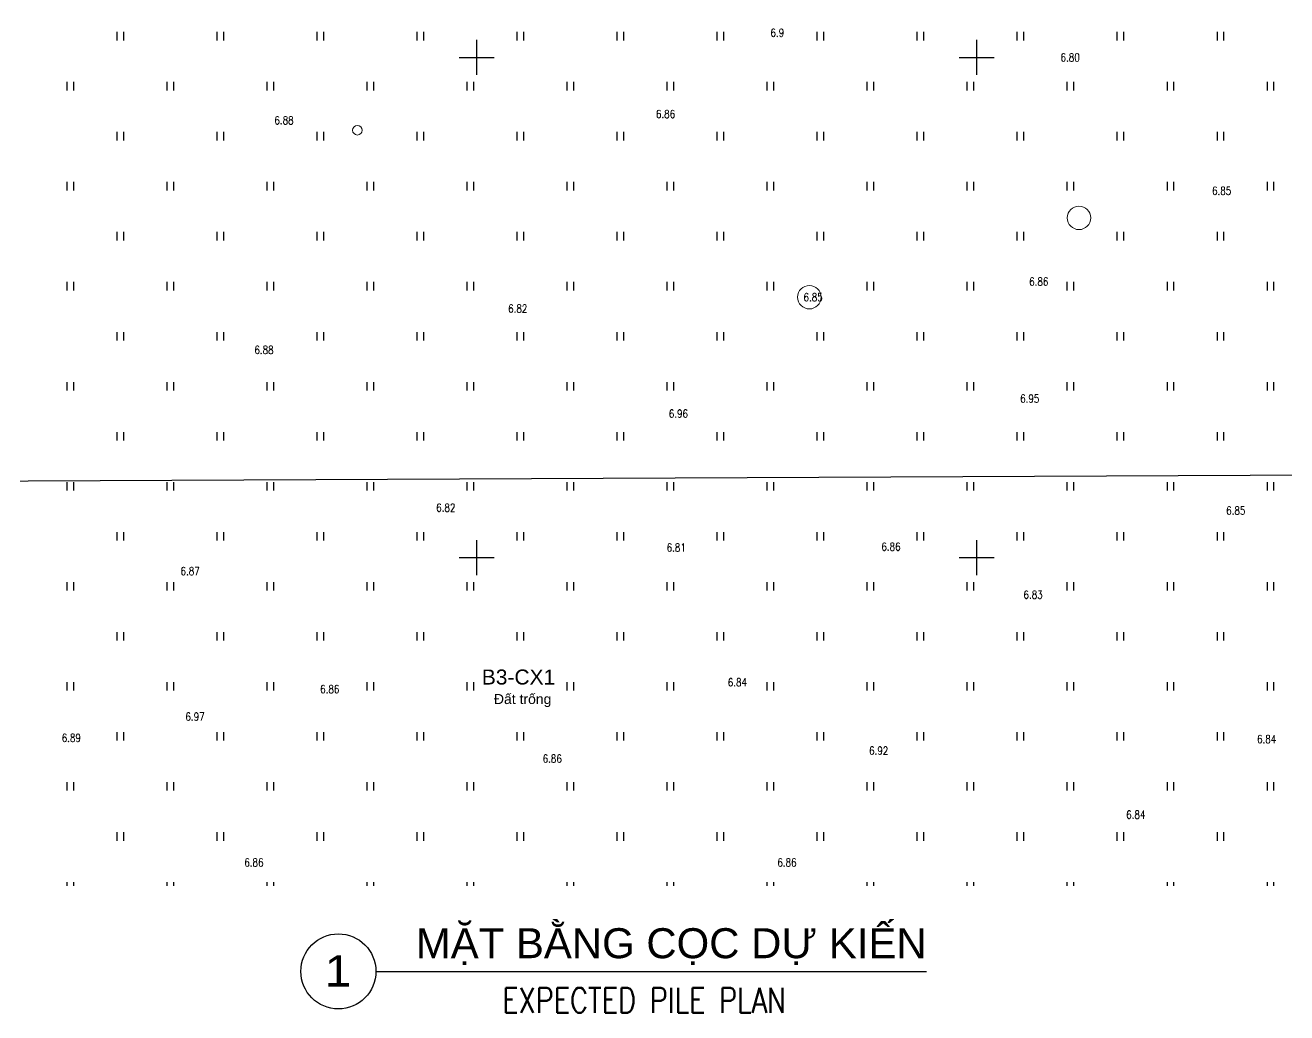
# Model space of a CAD drawing. Header units: millimetres. Extents: x 581430 to 583682, y 2329840 to 2330113.
# Drawn here: x 582504.9 to 582631, y 2329904.5 to 2330003.2 of the extents above; entities that cross this region are included whole.
import ezdxf
from ezdxf.xclip import XClip

# ---------------------------------------------------------------- set-up
doc = ezdxf.new("R2010")
doc.units = ezdxf.units.MM
doc.header["$LTSCALE"] = 0.001
doc.header["$MEASUREMENT"] = 0
doc.header["$XCLIPFRAME"] = 0
for name, color, linetype in [('03-TXT', 3, 'Continuous'), ('A-MARK', 7, 'Continuous'), ('Existing map', 250, 'Continuous'), ('Red line', 1, 'Continuous')]:
    doc.layers.add(name, color=color, linetype=linetype)
for name, color, linetype, lineweight in [('DTC-KY HIEU', 3, 'Continuous', 20), ('EText', 167, 'Continuous', 5), ('TEXT VN1', 7, 'Continuous', 13)]:
    doc.layers.add(name, color=color, linetype=linetype, lineweight=lineweight)
doc.styles.add('Arial', font='arial.ttf')
doc.styles.add('arial-2', font='arial.ttf')
doc.styles.add('CHU', font='', dxfattribs={"height": 1.5})
doc.styles.add('DC', font='romans.shx', dxfattribs={"width": 0.8, "height": 0.8})
doc.styles.add('style1', font='romans.shx')
doc.styles.get('CHU').set_extended_font_data('.VnArial')

# ---------------------------------------------------------------- blocks, each defined once
blk = doc.blocks.new('Existing map')
at = {"layer": 'Existing map'}
for p, q in [((-180.95, -84.9), (-180.95, -85.75)), ((-180.3, -84.9), (-180.3, -85.75)), ((-170.95, -84.9), (-170.95, -85.75)), ((-170.3, -84.9), (-170.3, -85.75)), ((-160.95, -84.9), (-160.95, -85.75)), ((-160.3, -84.9), (-160.3, -85.75)), ((-150.95, -84.9), (-150.95, -85.75)), ((-150.3, -84.9), (-150.3, -85.75)), ((-144.97, -89.2), (-144.97, -85.7)), ((-140.95, -84.9), (-140.95, -85.75)), ((-140.3, -84.9), (-140.3, -85.75)), ((-130.95, -84.9), (-130.95, -85.75)), ((-130.3, -84.9), (-130.3, -85.75)), ((-120.95, -84.9), (-120.95, -85.75)), ((-120.3, -84.9), (-120.3, -85.75)), ((-110.95, -84.9), (-110.95, -85.75)), ((-110.3, -84.9), (-110.3, -85.75)), ((-100.95, -84.9), (-100.95, -85.75)), ((-100.3, -84.9), (-100.3, -85.75)), ((-94.97, -89.2), (-94.97, -85.7)), ((-90.95, -84.9), (-90.95, -85.75)), ((-90.3, -84.9), (-90.3, -85.75)), ((-80.95, -84.9), (-80.95, -85.75)), ((-80.3, -84.9), (-80.3, -85.75)), ((-70.95, -84.9), (-70.95, -85.75)), ((-70.3, -84.9), (-70.3, -85.75)), ((-146.72, -87.45), (-143.22, -87.45)), ((-96.72, -87.45), (-93.22, -87.45)), ((-185.95, -89.9), (-185.95, -90.75)), ((-185.3, -89.9), (-185.3, -90.75)), ((-175.95, -89.9), (-175.95, -90.75)), ((-175.3, -89.9), (-175.3, -90.75)), ((-165.95, -89.9), (-165.95, -90.75)), ((-165.3, -89.9), (-165.3, -90.75)), ((-155.95, -89.9), (-155.95, -90.75)), ((-155.3, -89.9), (-155.3, -90.75)), ((-145.95, -89.9), (-145.95, -90.75)), ((-145.3, -89.9), (-145.3, -90.75)), ((-135.95, -89.9), (-135.95, -90.75)), ((-135.3, -89.9), (-135.3, -90.75)), ((-125.95, -89.9), (-125.95, -90.75)), ((-125.3, -89.9), (-125.3, -90.75)), ((-115.95, -89.9), (-115.95, -90.75)), ((-115.3, -89.9), (-115.3, -90.75)), ((-105.95, -89.9), (-105.95, -90.75)), ((-105.3, -89.9), (-105.3, -90.75)), ((-95.95, -89.9), (-95.95, -90.75)), ((-95.3, -89.9), (-95.3, -90.75)), ((-85.95, -89.9), (-85.95, -90.75)), ((-85.3, -89.9), (-85.3, -90.75)), ((-75.95, -89.9), (-75.95, -90.75)), ((-75.3, -89.9), (-75.3, -90.75)), ((-65.95, -89.9), (-65.95, -90.75)), ((-65.3, -89.9), (-65.3, -90.75)), ((-180.95, -94.9), (-180.95, -95.75)), ((-180.3, -94.9), (-180.3, -95.75)), ((-170.95, -94.9), (-170.95, -95.75)), ((-170.3, -94.9), (-170.3, -95.75)), ((-160.95, -94.9), (-160.95, -95.75)), ((-160.3, -94.9), (-160.3, -95.75)), ((-150.95, -94.9), (-150.95, -95.75)), ((-150.3, -94.9), (-150.3, -95.75)), ((-140.95, -94.9), (-140.95, -95.75)), ((-140.3, -94.9), (-140.3, -95.75)), ((-130.95, -94.9), (-130.95, -95.75)), ((-130.3, -94.9), (-130.3, -95.75)), ((-120.95, -94.9), (-120.95, -95.75)), ((-120.3, -94.9), (-120.3, -95.75)), ((-110.95, -94.9), (-110.95, -95.75)), ((-110.3, -94.9), (-110.3, -95.75)), ((-100.95, -94.9), (-100.95, -95.75)), ((-100.3, -94.9), (-100.3, -95.75)), ((-90.95, -94.9), (-90.95, -95.75)), ((-90.3, -94.9), (-90.3, -95.75)), ((-80.95, -94.9), (-80.95, -95.75)), ((-80.3, -94.9), (-80.3, -95.75)), ((-70.95, -94.9), (-70.95, -95.75)), ((-70.3, -94.9), (-70.3, -95.75)), ((-185.95, -99.9), (-185.95, -100.75)), ((-185.3, -99.9), (-185.3, -100.75)), ((-175.95, -99.9), (-175.95, -100.75)), ((-175.3, -99.9), (-175.3, -100.75)), ((-165.95, -99.9), (-165.95, -100.75)), ((-165.3, -99.9), (-165.3, -100.75)), ((-155.95, -99.9), (-155.95, -100.75)), ((-155.3, -99.9), (-155.3, -100.75)), ((-145.95, -99.9), (-145.95, -100.75)), ((-145.3, -99.9), (-145.3, -100.75)), ((-135.95, -99.9), (-135.95, -100.75)), ((-135.3, -99.9), (-135.3, -100.75)), ((-125.95, -99.9), (-125.95, -100.75)), ((-125.3, -99.9), (-125.3, -100.75)), ((-115.95, -99.9), (-115.95, -100.75)), ((-115.3, -99.9), (-115.3, -100.75)), ((-105.95, -99.9), (-105.95, -100.75)), ((-105.3, -99.9), (-105.3, -100.75)), ((-95.95, -99.9), (-95.95, -100.75)), ((-95.3, -99.9), (-95.3, -100.75)), ((-85.95, -99.9), (-85.95, -100.75)), ((-85.3, -99.9), (-85.3, -100.75)), ((-75.95, -99.9), (-75.95, -100.75)), ((-75.3, -99.9), (-75.3, -100.75)), ((-65.95, -99.9), (-65.95, -100.75)), ((-65.3, -99.9), (-65.3, -100.75)), ((-180.95, -104.9), (-180.95, -105.75)), ((-180.3, -104.9), (-180.3, -105.75)), ((-170.95, -104.9), (-170.95, -105.75)), ((-170.3, -104.9), (-170.3, -105.75)), ((-160.95, -104.9), (-160.95, -105.75)), ((-160.3, -104.9), (-160.3, -105.75)), ((-150.95, -104.9), (-150.95, -105.75)), ((-150.3, -104.9), (-150.3, -105.75)), ((-140.95, -104.9), (-140.95, -105.75)), ((-140.3, -104.9), (-140.3, -105.75)), ((-130.95, -104.9), (-130.95, -105.75)), ((-130.3, -104.9), (-130.3, -105.75)), ((-120.95, -104.9), (-120.95, -105.75)), ((-120.3, -104.9), (-120.3, -105.75)), ((-110.95, -104.9), (-110.95, -105.75)), ((-110.3, -104.9), (-110.3, -105.75)), ((-100.95, -104.9), (-100.95, -105.75)), ((-100.3, -104.9), (-100.3, -105.75)), ((-90.95, -104.9), (-90.95, -105.75)), ((-90.3, -104.9), (-90.3, -105.75)), ((-80.95, -104.9), (-80.95, -105.75)), ((-80.3, -104.9), (-80.3, -105.75)), ((-70.95, -104.9), (-70.95, -105.75)), ((-70.3, -104.9), (-70.3, -105.75)), ((-185.95, -109.9), (-185.95, -110.75)), ((-185.3, -109.9), (-185.3, -110.75)), ((-175.95, -109.9), (-175.95, -110.75)), ((-175.3, -109.9), (-175.3, -110.75)), ((-165.95, -109.9), (-165.95, -110.75)), ((-165.3, -109.9), (-165.3, -110.75)), ((-155.95, -109.9), (-155.95, -110.75)), ((-155.3, -109.9), (-155.3, -110.75)), ((-145.95, -109.9), (-145.95, -110.75)), ((-145.3, -109.9), (-145.3, -110.75)), ((-135.95, -109.9), (-135.95, -110.75)), ((-135.3, -109.9), (-135.3, -110.75)), ((-125.95, -109.9), (-125.95, -110.75)), ((-125.3, -109.9), (-125.3, -110.75)), ((-115.95, -109.9), (-115.95, -110.75)), ((-115.3, -109.9), (-115.3, -110.75)), ((-105.95, -109.9), (-105.95, -110.75)), ((-105.3, -109.9), (-105.3, -110.75)), ((-95.95, -109.9), (-95.95, -110.75)), ((-95.3, -109.9), (-95.3, -110.75)), ((-85.95, -109.9), (-85.95, -110.75)), ((-85.3, -109.9), (-85.3, -110.75)), ((-75.95, -109.9), (-75.95, -110.75)), ((-75.3, -109.9), (-75.3, -110.75)), ((-65.95, -109.9), (-65.95, -110.75)), ((-65.3, -109.9), (-65.3, -110.75)), ((-180.95, -114.9), (-180.95, -115.75)), ((-180.3, -114.9), (-180.3, -115.75)), ((-170.95, -114.9), (-170.95, -115.75)), ((-170.3, -114.9), (-170.3, -115.75)), ((-160.95, -114.9), (-160.95, -115.75)), ((-160.3, -114.9), (-160.3, -115.75)), ((-150.95, -114.9), (-150.95, -115.75)), ((-150.3, -114.9), (-150.3, -115.75)), ((-140.95, -114.9), (-140.95, -115.75)), ((-140.3, -114.9), (-140.3, -115.75)), ((-130.95, -114.9), (-130.95, -115.75)), ((-130.3, -114.9), (-130.3, -115.75)), ((-120.95, -114.9), (-120.95, -115.75)), ((-120.3, -114.9), (-120.3, -115.75)), ((-110.95, -114.9), (-110.95, -115.75)), ((-110.3, -114.9), (-110.3, -115.75)), ((-100.95, -114.9), (-100.95, -115.75)), ((-100.3, -114.9), (-100.3, -115.75)), ((-90.95, -114.9), (-90.95, -115.75)), ((-90.3, -114.9), (-90.3, -115.75)), ((-80.95, -114.9), (-80.95, -115.75)), ((-80.3, -114.9), (-80.3, -115.75)), ((-70.95, -114.9), (-70.95, -115.75)), ((-70.3, -114.9), (-70.3, -115.75)), ((-185.95, -119.9), (-185.95, -120.75)), ((-185.3, -119.9), (-185.3, -120.75)), ((-175.95, -119.9), (-175.95, -120.75)), ((-175.3, -119.9), (-175.3, -120.75)), ((-165.95, -119.9), (-165.95, -120.75)), ((-165.3, -119.9), (-165.3, -120.75)), ((-155.95, -119.9), (-155.95, -120.75)), ((-155.3, -119.9), (-155.3, -120.75)), ((-145.95, -119.9), (-145.95, -120.75)), ((-145.3, -119.9), (-145.3, -120.75)), ((-135.95, -119.9), (-135.95, -120.75)), ((-135.3, -119.9), (-135.3, -120.75)), ((-125.95, -119.9), (-125.95, -120.75)), ((-125.3, -119.9), (-125.3, -120.75)), ((-115.95, -119.9), (-115.95, -120.75)), ((-115.3, -119.9), (-115.3, -120.75)), ((-105.95, -119.9), (-105.95, -120.75)), ((-105.3, -119.9), (-105.3, -120.75)), ((-95.95, -119.9), (-95.95, -120.75)), ((-95.3, -119.9), (-95.3, -120.75)), ((-85.95, -119.9), (-85.95, -120.75)), ((-85.3, -119.9), (-85.3, -120.75)), ((-75.95, -119.9), (-75.95, -120.75)), ((-75.3, -119.9), (-75.3, -120.75)), ((-65.95, -119.9), (-65.95, -120.75)), ((-65.3, -119.9), (-65.3, -120.75)), ((-180.95, -124.9), (-180.95, -125.75)), ((-180.3, -124.9), (-180.3, -125.75)), ((-170.95, -124.9), (-170.95, -125.75)), ((-170.3, -124.9), (-170.3, -125.75)), ((-160.95, -124.9), (-160.95, -125.75)), ((-160.3, -124.9), (-160.3, -125.75)), ((-150.95, -124.9), (-150.95, -125.75)), ((-150.3, -124.9), (-150.3, -125.75)), ((-140.95, -124.9), (-140.95, -125.75)), ((-140.3, -124.9), (-140.3, -125.75)), ((-130.95, -124.9), (-130.95, -125.75)), ((-130.3, -124.9), (-130.3, -125.75)), ((-120.95, -124.9), (-120.95, -125.75)), ((-120.3, -124.9), (-120.3, -125.75)), ((-110.95, -124.9), (-110.95, -125.75)), ((-110.3, -124.9), (-110.3, -125.75)), ((-100.95, -124.9), (-100.95, -125.75)), ((-100.3, -124.9), (-100.3, -125.75)), ((-90.95, -124.9), (-90.95, -125.75)), ((-90.3, -124.9), (-90.3, -125.75)), ((-80.95, -124.9), (-80.95, -125.75)), ((-80.3, -124.9), (-80.3, -125.75)), ((-70.95, -124.9), (-70.95, -125.75)), ((-70.3, -124.9), (-70.3, -125.75)), ((-185.95, -129.9), (-185.95, -130.75)), ((-185.3, -129.9), (-185.3, -130.75)), ((-175.95, -129.9), (-175.95, -130.75)), ((-175.3, -129.9), (-175.3, -130.75)), ((-165.95, -129.9), (-165.95, -130.75)), ((-165.3, -129.9), (-165.3, -130.75)), ((-155.95, -129.9), (-155.95, -130.75)), ((-155.3, -129.9), (-155.3, -130.75)), ((-145.95, -129.9), (-145.95, -130.75)), ((-145.3, -129.9), (-145.3, -130.75)), ((-135.95, -129.9), (-135.95, -130.75)), ((-135.3, -129.9), (-135.3, -130.75)), ((-125.95, -129.9), (-125.95, -130.75)), ((-125.3, -129.9), (-125.3, -130.75)), ((-115.95, -129.9), (-115.95, -130.75)), ((-115.3, -129.9), (-115.3, -130.75)), ((-105.95, -129.9), (-105.95, -130.75)), ((-105.3, -129.9), (-105.3, -130.75)), ((-95.95, -129.9), (-95.95, -130.75)), ((-95.3, -129.9), (-95.3, -130.75)), ((-85.95, -129.9), (-85.95, -130.75)), ((-85.3, -129.9), (-85.3, -130.75)), ((-75.95, -129.9), (-75.95, -130.75)), ((-75.3, -129.9), (-75.3, -130.75)), ((-65.95, -129.9), (-65.95, -130.75)), ((-65.3, -129.9), (-65.3, -130.75)), ((-180.95, -134.9), (-180.95, -135.75)), ((-180.3, -134.9), (-180.3, -135.75)), ((-170.95, -134.9), (-170.95, -135.75)), ((-170.3, -134.9), (-170.3, -135.75)), ((-160.95, -134.9), (-160.95, -135.75)), ((-160.3, -134.9), (-160.3, -135.75)), ((-150.95, -134.9), (-150.95, -135.75)), ((-150.3, -134.9), (-150.3, -135.75)), ((-140.95, -134.9), (-140.95, -135.75)), ((-140.3, -134.9), (-140.3, -135.75)), ((-130.95, -134.9), (-130.95, -135.75)), ((-130.3, -134.9), (-130.3, -135.75)), ((-120.95, -134.9), (-120.95, -135.75)), ((-120.3, -134.9), (-120.3, -135.75)), ((-110.95, -134.9), (-110.95, -135.75)), ((-110.3, -134.9), (-110.3, -135.75)), ((-100.95, -134.9), (-100.95, -135.75)), ((-100.3, -134.9), (-100.3, -135.75)), ((-90.95, -134.9), (-90.95, -135.75)), ((-90.3, -134.9), (-90.3, -135.75)), ((-80.95, -134.9), (-80.95, -135.75)), ((-80.3, -134.9), (-80.3, -135.75)), ((-70.95, -134.9), (-70.95, -135.75)), ((-70.3, -134.9), (-70.3, -135.75)), ((-144.97, -139.2), (-144.97, -135.7)), ((-94.97, -139.2), (-94.97, -135.7)), ((-146.72, -137.45), (-143.22, -137.45)), ((-96.72, -137.45), (-93.22, -137.45)), ((-185.95, -139.9), (-185.95, -140.75)), ((-185.3, -139.9), (-185.3, -140.75)), ((-175.95, -139.9), (-175.95, -140.75)), ((-175.3, -139.9), (-175.3, -140.75)), ((-165.95, -139.9), (-165.95, -140.75)), ((-165.3, -139.9), (-165.3, -140.75)), ((-155.95, -139.9), (-155.95, -140.75)), ((-155.3, -139.9), (-155.3, -140.75)), ((-145.95, -139.9), (-145.95, -140.75)), ((-145.3, -139.9), (-145.3, -140.75)), ((-135.95, -139.9), (-135.95, -140.75)), ((-135.3, -139.9), (-135.3, -140.75)), ((-125.95, -139.9), (-125.95, -140.75)), ((-125.3, -139.9), (-125.3, -140.75)), ((-115.95, -139.9), (-115.95, -140.75)), ((-115.3, -139.9), (-115.3, -140.75)), ((-105.95, -139.9), (-105.95, -140.75)), ((-105.3, -139.9), (-105.3, -140.75)), ((-95.95, -139.9), (-95.95, -140.75)), ((-95.3, -139.9), (-95.3, -140.75)), ((-85.95, -139.9), (-85.95, -140.75)), ((-85.3, -139.9), (-85.3, -140.75)), ((-75.95, -139.9), (-75.95, -140.75)), ((-75.3, -139.9), (-75.3, -140.75)), ((-65.95, -139.9), (-65.95, -140.75)), ((-65.3, -139.9), (-65.3, -140.75)), ((-180.95, -144.9), (-180.95, -145.75)), ((-180.3, -144.9), (-180.3, -145.75)), ((-170.95, -144.9), (-170.95, -145.75)), ((-170.3, -144.9), (-170.3, -145.75)), ((-160.95, -144.9), (-160.95, -145.75)), ((-160.3, -144.9), (-160.3, -145.75)), ((-150.95, -144.9), (-150.95, -145.75)), ((-150.3, -144.9), (-150.3, -145.75)), ((-140.95, -144.9), (-140.95, -145.75)), ((-140.3, -144.9), (-140.3, -145.75)), ((-130.95, -144.9), (-130.95, -145.75)), ((-130.3, -144.9), (-130.3, -145.75)), ((-120.95, -144.9), (-120.95, -145.75)), ((-120.3, -144.9), (-120.3, -145.75)), ((-110.95, -144.9), (-110.95, -145.75)), ((-110.3, -144.9), (-110.3, -145.75)), ((-100.95, -144.9), (-100.95, -145.75)), ((-100.3, -144.9), (-100.3, -145.75)), ((-90.95, -144.9), (-90.95, -145.75)), ((-90.3, -144.9), (-90.3, -145.75)), ((-80.95, -144.9), (-80.95, -145.75)), ((-80.3, -144.9), (-80.3, -145.75)), ((-70.95, -144.9), (-70.95, -145.75)), ((-70.3, -144.9), (-70.3, -145.75)), ((-185.95, -149.9), (-185.95, -150.75)), ((-185.3, -149.9), (-185.3, -150.75)), ((-175.95, -149.9), (-175.95, -150.75)), ((-175.3, -149.9), (-175.3, -150.75)), ((-165.95, -149.9), (-165.95, -150.75)), ((-165.3, -149.9), (-165.3, -150.75)), ((-155.95, -149.9), (-155.95, -150.75)), ((-155.3, -149.9), (-155.3, -150.75)), ((-145.95, -149.9), (-145.95, -150.75)), ((-145.3, -149.9), (-145.3, -150.75)), ((-135.95, -149.9), (-135.95, -150.75)), ((-135.3, -149.9), (-135.3, -150.75)), ((-125.95, -149.9), (-125.95, -150.75)), ((-125.3, -149.9), (-125.3, -150.75)), ((-115.95, -149.9), (-115.95, -150.75)), ((-115.3, -149.9), (-115.3, -150.75)), ((-105.95, -149.9), (-105.95, -150.75)), ((-105.3, -149.9), (-105.3, -150.75)), ((-95.95, -149.9), (-95.95, -150.75)), ((-95.3, -149.9), (-95.3, -150.75)), ((-85.95, -149.9), (-85.95, -150.75)), ((-85.3, -149.9), (-85.3, -150.75)), ((-75.95, -149.9), (-75.95, -150.75)), ((-75.3, -149.9), (-75.3, -150.75)), ((-65.95, -149.9), (-65.95, -150.75)), ((-65.3, -149.9), (-65.3, -150.75)), ((-180.95, -154.9), (-180.95, -155.75)), ((-180.3, -154.9), (-180.3, -155.75)), ((-170.95, -154.9), (-170.95, -155.75)), ((-170.3, -154.9), (-170.3, -155.75)), ((-160.95, -154.9), (-160.95, -155.75)), ((-160.3, -154.9), (-160.3, -155.75)), ((-150.95, -154.9), (-150.95, -155.75)), ((-150.3, -154.9), (-150.3, -155.75)), ((-140.95, -154.9), (-140.95, -155.75)), ((-140.3, -154.9), (-140.3, -155.75)), ((-130.95, -154.9), (-130.95, -155.75)), ((-130.3, -154.9), (-130.3, -155.75)), ((-120.95, -154.9), (-120.95, -155.75)), ((-120.3, -154.9), (-120.3, -155.75)), ((-110.95, -154.9), (-110.95, -155.75)), ((-110.3, -154.9), (-110.3, -155.75)), ((-100.95, -154.9), (-100.95, -155.75)), ((-100.3, -154.9), (-100.3, -155.75)), ((-90.95, -154.9), (-90.95, -155.75)), ((-90.3, -154.9), (-90.3, -155.75)), ((-80.95, -154.9), (-80.95, -155.75)), ((-80.3, -154.9), (-80.3, -155.75)), ((-70.95, -154.9), (-70.95, -155.75)), ((-70.3, -154.9), (-70.3, -155.75)), ((-185.95, -159.9), (-185.95, -160.75)), ((-185.3, -159.9), (-185.3, -160.75)), ((-175.95, -159.9), (-175.95, -160.75)), ((-175.3, -159.9), (-175.3, -160.75)), ((-165.95, -159.9), (-165.95, -160.75)), ((-165.3, -159.9), (-165.3, -160.75)), ((-155.95, -159.9), (-155.95, -160.75)), ((-155.3, -159.9), (-155.3, -160.75)), ((-145.95, -159.9), (-145.95, -160.75)), ((-145.3, -159.9), (-145.3, -160.75)), ((-135.95, -159.9), (-135.95, -160.75)), ((-135.3, -159.9), (-135.3, -160.75)), ((-125.95, -159.9), (-125.95, -160.75)), ((-125.3, -159.9), (-125.3, -160.75)), ((-115.95, -159.9), (-115.95, -160.75)), ((-115.3, -159.9), (-115.3, -160.75)), ((-105.95, -159.9), (-105.95, -160.75)), ((-105.3, -159.9), (-105.3, -160.75)), ((-95.95, -159.9), (-95.95, -160.75)), ((-95.3, -159.9), (-95.3, -160.75)), ((-85.95, -159.9), (-85.95, -160.75)), ((-85.3, -159.9), (-85.3, -160.75)), ((-75.95, -159.9), (-75.95, -160.75)), ((-75.3, -159.9), (-75.3, -160.75)), ((-65.95, -159.9), (-65.95, -160.75)), ((-65.3, -159.9), (-65.3, -160.75)), ((-180.95, -164.9), (-180.95, -165.75)), ((-180.3, -164.9), (-180.3, -165.75)), ((-170.95, -164.9), (-170.95, -165.75)), ((-170.3, -164.9), (-170.3, -165.75)), ((-160.95, -164.9), (-160.95, -165.75)), ((-160.3, -164.9), (-160.3, -165.75)), ((-150.95, -164.9), (-150.95, -165.75)), ((-150.3, -164.9), (-150.3, -165.75)), ((-140.95, -164.9), (-140.95, -165.75)), ((-140.3, -164.9), (-140.3, -165.75)), ((-130.95, -164.9), (-130.95, -165.75)), ((-130.3, -164.9), (-130.3, -165.75)), ((-120.95, -164.9), (-120.95, -165.75)), ((-120.3, -164.9), (-120.3, -165.75)), ((-110.95, -164.9), (-110.95, -165.75)), ((-110.3, -164.9), (-110.3, -165.75)), ((-100.95, -164.9), (-100.95, -165.75)), ((-100.3, -164.9), (-100.3, -165.75)), ((-90.95, -164.9), (-90.95, -165.75)), ((-90.3, -164.9), (-90.3, -165.75)), ((-80.95, -164.9), (-80.95, -165.75)), ((-80.3, -164.9), (-80.3, -165.75)), ((-70.95, -164.9), (-70.95, -165.75)), ((-70.3, -164.9), (-70.3, -165.75)), ((-185.95, -169.9), (-185.95, -170.75)), ((-185.3, -169.9), (-185.3, -170.75)), ((-175.95, -169.9), (-175.95, -170.75)), ((-175.3, -169.9), (-175.3, -170.75)), ((-165.95, -169.9), (-165.95, -170.75)), ((-165.3, -169.9), (-165.3, -170.75)), ((-155.95, -169.9), (-155.95, -170.75)), ((-155.3, -169.9), (-155.3, -170.75)), ((-145.95, -169.9), (-145.95, -170.75)), ((-145.3, -169.9), (-145.3, -170.75)), ((-135.95, -169.9), (-135.95, -170.75)), ((-135.3, -169.9), (-135.3, -170.75)), ((-125.95, -169.9), (-125.95, -170.75)), ((-125.3, -169.9), (-125.3, -170.75)), ((-115.95, -169.9), (-115.95, -170.75)), ((-115.3, -169.9), (-115.3, -170.75)), ((-105.95, -169.9), (-105.95, -170.75)), ((-105.3, -169.9), (-105.3, -170.75)), ((-95.95, -169.9), (-95.95, -170.75)), ((-95.3, -169.9), (-95.3, -170.75)), ((-85.95, -169.9), (-85.95, -170.75)), ((-85.3, -169.9), (-85.3, -170.75)), ((-75.95, -169.9), (-75.95, -170.75)), ((-75.3, -169.9), (-75.3, -170.75)), ((-65.95, -169.9), (-65.95, -170.75)), ((-65.3, -169.9), (-65.3, -170.75))]:
    blk.add_line(p, q, dxfattribs=at)
at = {"layer": 'Existing map', "style": 'DC', "width": 0.8}
for s, p in [('6.9', (-115.6, -85.38)), ('6.80', (-86.59, -87.85)), ('6.88', (-165.2, -94.14)), ('6.86', (-127.05, -93.51)), ('6.85', (-71.45, -101.18)), ('6.86', (-89.73, -110.26)), ('6.82', (-141.83, -112.96)), ('6.85', (-112.29, -111.82)), ('6.88', (-167.2, -117.09)), ('6.95', (-90.63, -121.95)), ('6.96', (-125.76, -123.46)), ('6.82', (-149.02, -132.86)), ('6.85', (-70.03, -133.15)), ('6.81', (-125.98, -136.85)), ('6.86', (-104.51, -136.76)), ('6.87', (-174.58, -139.2)), ('6.83', (-90.3, -141.56)), ('6.84', (-119.87, -150.32)), ('6.86', (-160.62, -151)), ('6.97', (-174.1, -153.75)), ('6.89', (-186.47, -155.88)), ('6.92', (-105.74, -157.15)), ('6.84', (-66.95, -156)), ('6.86', (-138.38, -157.95)), ('6.84', (-80.03, -163.55)), ('6.86', (-168.21, -168.33)), ('6.86', (-114.91, -168.33))]:
    blk.add_text(s, height=0.8, dxfattribs=at).set_placement(p)
at = {"layer": 'Existing map', "style": 'CHU'}
for s, height, p in [('B3-CX1', 1.5, (-144.46, -150.14)), ('§Êt trèng', 1, (-143.25, -152.09))]:
    blk.add_text(s, height=height, dxfattribs=at).set_placement(p)

msp = doc.modelspace()

# ---------------------------------------------------------------- linework, layer by layer
at = {"layer": 'A-MARK'}
msp.add_line((582539.92, 2329908.63), (582594.98, 2329908.63), dxfattribs=at)
msp.add_circle((582536.17, 2329908.63), 3.75, dxfattribs=at)
at = {"layer": 'DTC-KY HIEU'}
for centre, radius in [((582538.07, 2329992.72), 0.479), ((582610.22, 2329983.96), 1.17), ((582583.26, 2329976.03), 1.17)]:
    msp.add_circle(centre, radius, dxfattribs=at)
at = {"layer": 'Red line'}
msp.add_lwpolyline([(582670.15, 2330026.75), (582640.01, 2330056.61), (582447.17, 2330055.71), (582447.61, 2329957.39), (582670.47, 2329958.45)], close=True, dxfattribs=at)

# ---------------------------------------------------------------- block references
ref = msp.add_blockref('Existing map', (582694.97, 2330087.45))
XClip(ref).set_block_clipping_path([(-309.5753765585, -170.2706607217), (49.0361552699, 25.2812677324)])

# ---------------------------------------------------------------- texts
at = {"layer": '03-TXT', "color": 2, "style": 'arial-2', "width": 1.1}
msp.add_text('1', height=3.13, dxfattribs=at).set_placement((582534.8, 2329907.12))
at = {"layer": 'EText', "style": 'style1', "width": 0.8}
msp.add_text('EXPECTED PILE PLAN', height=2.5, dxfattribs=at).set_placement((582552.56, 2329904.5))
at = {"layer": 'TEXT VN1', "style": 'Arial'}
msp.add_text('MẶT BẰNG CỌC DỰ KIẾN', height=3, dxfattribs=at).set_placement((582543.91, 2329909.95))

doc.saveas('drawing.dxf')
